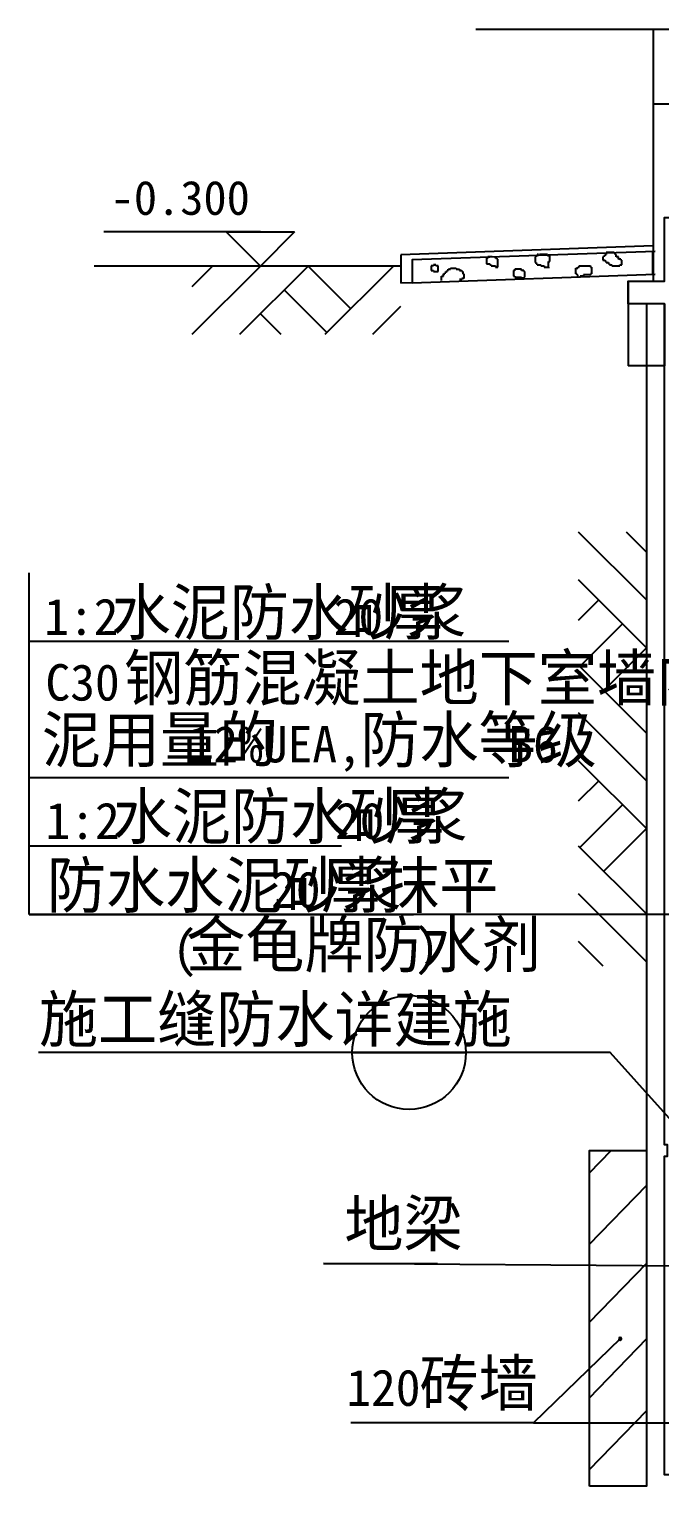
# Model space of a CAD drawing. Header units: metres. Extents: x -24145 to -5637, y -7785 to 13401.
# Drawn here: x -24145 to -18595, y -704 to 12083 of the extents above; entities that cross this region are included whole.
import ezdxf

# ---------------------------------------------------------------- set-up
doc = ezdxf.new("R2010")
doc.units = ezdxf.units.M
doc.layers.add('PUB_DIM', color=3, linetype='Continuous')
doc.dimstyles.get("Standard").update_dxf_attribs({"dimtxt": 2.5, "dimasz": 2.5, "dimexe": 1.25, "dimexo": 0.625, "dimtad": 1, "dimcen": 2.5, "dimazin": 3, "dimtfac": 1, "dimtmove": 0, "dimatfit": 3})

# ---------------------------------------------------------------- blocks, each defined once
blk = doc.blocks.new('_DOT')
blk.add_lwpolyline([(-0.05, 0, 1), (0.05, 0, 1)], format="xyb", close=True)
blk = doc.blocks.new('_INDEX')
blk.add_line((-0.5, 0), (0.5, 0))
blk.add_circle((0, 0), 0.5)
blk = doc.blocks.new('*D3')
for p, q in [((-18873.63, 9666.56), (-18873.63, 9121.5)), ((-18553.63, 9666.56), (-18553.63, 9121.5)), ((-18714.63, 9121.5), (-18873.88, 9121.5)), ((-18553.38, 9121.5), (-18712.63, 9121.5))]:
    blk.add_line(p, q)
at = {"layer": 'Defpoints'}
for p in [(-18873.63, 9666.56), (-18553.63, 9666.56), (-18553.63, 9121.5)]:
    blk.add_point(p, dxfattribs=at)
at = {"layer": 'PUB_DIM', "insert": (-18713.63, 9121.5), "char_height": 1, "attachment_point": 5}
blk.add_mtext('60', dxfattribs=at)
blk = doc.blocks.new('*D7')
for p, q in [((-18873.59, 9867), (-18873.59, 9327.44)), ((-18873.59, 9667), (-18873.59, 9327.44)), ((-18873.84, 9327.44), (-18874.09, 9327.44)), ((-18873.59, 9327.44), (-18873.59, 9327.44)), ((-18873.34, 9327.44), (-18873.09, 9327.44))]:
    blk.add_line(p, q)
at = {"layer": 'Defpoints'}
for p in [(-18873.59, 9867), (-18873.59, 9667), (-18873.59, 9327.44)]:
    blk.add_point(p, dxfattribs=at)
at = {"layer": 'PUB_DIM', "insert": (-18873.59, 9328.565), "char_height": 1, "attachment_point": 5}
blk.add_mtext('40', dxfattribs=at)

msp = doc.modelspace()

# ---------------------------------------------------------------- linework, layer by layer
for p, q in [((-20214.28, 12082.52), (-15723.31, 12082.52)), ((-18653.59, 12082.52), (-18653.59, 9866.56)), ((-18653.59, 11426.66), (-17453.59, 11426.66)), ((-18653.59, 10177.36), (-20873.59, 10099.84)), ((-18998.9, 10119.84), (-19068.38, 10119.84)), ((-19068.38, 10119.84), (-19068.38, 10100)), ((-18998.9, 10109.92), (-18998.9, 10119.84)), ((-18988.97, 10109.92), (-18998.9, 10109.92)), ((-18988.97, 10100), (-18988.97, 10109.92)), ((-20873.59, 9999.84), (-23573.59, 9999.84)), ((-22710.19, 9399.84), (-22110.19, 9999.84)), ((-22710.19, 9819.84), (-22530.19, 9999.84)), ((-22290.19, 9399.84), (-21690.19, 9999.84)), ((-21690.19, 9999.84), (-21315.19, 9624.84)), ((-21540.19, 9399.84), (-20940.19, 9999.84)), ((-20873.59, 10099.84), (-20873.59, 9849.68)), ((-20606.96, 10000.8), (-20606.96, 9961.13)), ((-20587.1, 10000.8), (-20606.96, 10000.8)), ((-20567.25, 10010.72), (-20587.1, 10010.72)), ((-20587.1, 10010.72), (-20587.1, 10000.8)), ((-20567.25, 10000.8), (-20567.25, 10010.72)), ((-20547.4, 10000.8), (-20567.25, 10000.8)), ((-20547.4, 9951.21), (-20547.4, 10000.8)), ((-20438.21, 9980.96), (-20388.58, 9980.96)), ((-20438.21, 9971.04), (-20438.21, 9980.96)), ((-20388.58, 9980.96), (-20388.58, 9971.04)), ((-20120.57, 10070.24), (-20120.57, 10020.64)), ((-20110.64, 10070.24), (-20120.57, 10070.24)), ((-20120.57, 10020.64), (-20090.79, 10020.64)), ((-20110.64, 10080.16), (-20110.64, 10070.24)), ((-20070.94, 10080.16), (-20110.64, 10080.16)), ((-20090.79, 10020.64), (-20090.79, 10010.72)), ((-20090.79, 10010.72), (-20080.86, 10010.72)), ((-20080.86, 10010.72), (-20080.86, 10000.8)), ((-20080.86, 10000.8), (-20041.16, 10000.8)), ((-20041.16, 10070.24), (-20041.16, 10080.16)), ((-20031.23, 10070.24), (-20041.16, 10070.24)), ((-20041.16, 10000.8), (-20041.16, 9990.88)), ((-20041.16, 9990.88), (-20021.31, 9990.88)), ((-20031.23, 10060.32), (-20031.23, 10070.24)), ((-20021.31, 10060.32), (-20031.23, 10060.32)), ((-20021.31, 9990.88), (-20021.31, 10060.32)), ((-19693.74, 10080.16), (-19693.74, 10030.56)), ((-19683.81, 10080.16), (-19693.74, 10080.16)), ((-19693.74, 10030.56), (-19683.81, 10030.56)), ((-19683.81, 10090.08), (-19683.81, 10080.16)), ((-19673.89, 10090.08), (-19683.81, 10090.08)), ((-19683.81, 10030.56), (-19683.81, 10020.64)), ((-19683.81, 10020.64), (-19673.89, 10020.64)), ((-19673.89, 10100), (-19673.89, 10090.08)), ((-19663.96, 10100), (-19673.89, 10100)), ((-19673.89, 10020.64), (-19673.89, 10010.72)), ((-19673.89, 10010.72), (-19644.11, 10010.72)), ((-19584.55, 10100), (-19654.03, 10100)), ((-19644.11, 10010.72), (-19644.11, 10000.8)), ((-19644.11, 10000.8), (-19614.33, 10000.8)), ((-19614.33, 10000.8), (-19614.33, 9990.88)), ((-19614.33, 9990.88), (-19574.62, 9990.88)), ((-19584.55, 10090.08), (-19584.55, 10100)), ((-19564.7, 10090.08), (-19584.55, 10090.08)), ((-19574.62, 10040.48), (-19564.7, 10040.48)), ((-19574.62, 9980.96), (-19574.62, 10040.48)), ((-19574.62, 9990.88), (-19574.62, 9980.96)), ((-19564.7, 10040.48), (-19564.7, 10090.08)), ((-19336.39, 9980.96), (-19316.54, 9980.96)), ((-19336.39, 9931.37), (-19336.39, 9980.96)), ((-19316.54, 9990.88), (-19306.61, 9990.88)), ((-19316.54, 9980.96), (-19316.54, 9990.88)), ((-19306.61, 10000.8), (-19207.35, 10000.8)), ((-19306.61, 9990.88), (-19306.61, 10000.8)), ((-19207.35, 10000.8), (-19207.35, 9990.88)), ((-19207.35, 9990.88), (-19197.43, 9990.88)), ((-19197.43, 9990.88), (-19197.43, 9931.37)), ((-19098.16, 10080.16), (-19098.16, 10050.4)), ((-19088.24, 10080.16), (-19098.16, 10080.16)), ((-19098.16, 10050.4), (-19078.31, 10050.4)), ((-19088.24, 10090.08), (-19088.24, 10080.16)), ((-19078.31, 10090.08), (-19088.24, 10090.08)), ((-19078.31, 10100), (-19078.31, 10090.08)), ((-19068.38, 10100), (-19078.31, 10100)), ((-19078.31, 10050.4), (-19078.31, 10040.48)), ((-19078.31, 10040.48), (-19068.38, 10040.48)), ((-19068.38, 10040.48), (-19068.38, 10030.56)), ((-19068.38, 10030.56), (-19048.53, 10030.56)), ((-19048.53, 10030.56), (-19048.53, 10020.64)), ((-19048.53, 10020.64), (-19038.61, 10020.64)), ((-19038.61, 10020.64), (-19038.61, 10010.72)), ((-19038.61, 10010.72), (-19018.75, 10010.72)), ((-19018.75, 10010.72), (-19018.75, 10000.8)), ((-19018.75, 10000.8), (-18949.27, 10000.8)), ((-18979.05, 10100), (-18988.97, 10100)), ((-18979.05, 10080.16), (-18979.05, 10100)), ((-18959.2, 10080.16), (-18979.05, 10080.16)), ((-18959.2, 10060.32), (-18959.2, 10080.16)), ((-18939.34, 10060.32), (-18959.2, 10060.32)), ((-18949.27, 10010.72), (-18929.42, 10010.72)), ((-18949.27, 10000.8), (-18949.27, 10010.72)), ((-18939.34, 10050.4), (-18939.34, 10060.32)), ((-18929.42, 10050.4), (-18939.34, 10050.4)), ((-18929.42, 10010.72), (-18929.42, 10050.4)), ((-20773.59, 9853.18), (-20873.59, 9849.68)), ((-20606.96, 9961.13), (-20587.1, 9961.13)), ((-20587.1, 9961.13), (-20587.1, 9951.21)), ((-20587.1, 9951.21), (-20547.4, 9951.21)), ((-20517.62, 9911.53), (-20497.77, 9911.53)), ((-20517.62, 9871.85), (-20517.62, 9911.53)), ((-20497.77, 9931.37), (-20487.84, 9931.37)), ((-20497.77, 9911.53), (-20497.77, 9931.37)), ((-20487.84, 9941.29), (-20477.91, 9941.29)), ((-20487.84, 9931.37), (-20487.84, 9941.29)), ((-20477.91, 9951.21), (-20467.99, 9951.21)), ((-20477.91, 9941.29), (-20477.91, 9951.21)), ((-20467.99, 9961.13), (-20458.06, 9961.13)), ((-20467.99, 9951.21), (-20467.99, 9961.13)), ((-20458.06, 9971.04), (-20438.21, 9971.04)), ((-20458.06, 9961.13), (-20458.06, 9971.04)), ((-20388.58, 9971.04), (-20358.8, 9971.04)), ((-20358.8, 9971.04), (-20358.8, 9961.13)), ((-20358.8, 9961.13), (-20338.95, 9961.13)), ((-20338.95, 9881.77), (-20358.8, 9881.77)), ((-20338.95, 9961.13), (-20338.95, 9951.21)), ((-20338.95, 9951.21), (-20329.02, 9951.21)), ((-20338.95, 9891.69), (-20338.95, 9881.77)), ((-20319.09, 9891.69), (-20338.95, 9891.69)), ((-20329.02, 9951.21), (-20329.02, 9931.37)), ((-20329.02, 9931.37), (-20319.09, 9931.37)), ((-20319.09, 9931.37), (-20319.09, 9891.69)), ((-19882.34, 9961.13), (-19882.34, 9911.53)), ((-19872.41, 9961.13), (-19882.34, 9961.13)), ((-19882.34, 9911.53), (-19872.41, 9911.53)), ((-19872.41, 9971.04), (-19872.41, 9961.13)), ((-19832.71, 9971.04), (-19872.41, 9971.04)), ((-19872.41, 9911.53), (-19872.41, 9901.61)), ((-19872.41, 9901.61), (-19812.85, 9901.61)), ((-19812.85, 9971.04), (-19832.71, 9971.04)), ((-19812.85, 9961.13), (-19812.85, 9971.04)), ((-19793, 9961.13), (-19812.85, 9961.13)), ((-19812.85, 9901.61), (-19812.85, 9891.69)), ((-19812.85, 9891.69), (-19793, 9891.69)), ((-19793, 9951.21), (-19793, 9961.13)), ((-19783.08, 9951.21), (-19793, 9951.21)), ((-19793, 9901.61), (-19783.08, 9901.61)), ((-19793, 9891.69), (-19793, 9901.61)), ((-19783.08, 9901.61), (-19783.08, 9951.21)), ((-19326.47, 9931.37), (-19336.39, 9931.37)), ((-19326.47, 9921.45), (-19326.47, 9931.37)), ((-19316.54, 9921.45), (-19326.47, 9921.45)), ((-19316.54, 9911.53), (-19316.54, 9921.45)), ((-19296.69, 9911.53), (-19296.69, 9904.75)), ((-19266.91, 9911.53), (-19296.69, 9911.53)), ((-19266.91, 9921.45), (-19266.91, 9911.53)), ((-19207.35, 9921.45), (-19266.91, 9921.45)), ((-19207.35, 9931.37), (-19207.35, 9921.45)), ((-19197.43, 9931.37), (-19207.35, 9931.37)), ((-21900.19, 9789.84), (-21525.19, 9414.84)), ((-21120.19, 9399.84), (-20873.59, 9646.44)), ((-18713.59, 9666.56), (-18713.59, 2224.9)), ((-22110.19, 9579.84), (-21930.19, 9399.84)), ((-19313.59, 7665.23), (-18713.59, 7065.23)), ((-18893.59, 7665.23), (-18713.59, 7485.23)), ((-24145.39, 4301.38), (-24145.39, 7303.18)), ((-19313.59, 7245.23), (-18713.59, 6645.23)), ((-19133.59, 7065.23), (-19313.59, 6885.23)), ((-18923.59, 6855.23), (-19298.59, 6480.23)), ((-24145.39, 6703.18), (-19923.12, 6703.18)), ((-18713.59, 6645.23), (-19088.59, 6270.23)), ((-19313.59, 6495.23), (-18713.59, 5895.23)), ((-19313.59, 6075.23), (-18713.59, 5475.23)), ((-19313.59, 5655.23), (-18713.59, 5055.23)), ((-24145.39, 5503.18), (-19923.12, 5503.18)), ((-19133.59, 5475.23), (-19313.59, 5295.23)), ((-18923.59, 5265.23), (-19298.59, 4890.23)), ((-18713.59, 5055.23), (-19088.59, 4680.23)), ((-24145.39, 4903.18), (-21397.98, 4903.18)), ((-19313.59, 4905.23), (-18713.59, 4305.23)), ((-19313.59, 4485.23), (-18713.59, 3885.23)), ((-24145.39, 4301.38), (-20764.04, 4301.38)), ((-17353.59, 4301.38), (-24145.39, 4301.38)), ((-19313.59, 4065.23), (-19096.41, 3848.05)), ((-18224.87, 2187.52), (-19032.21, 3087.42)), ((-19213.59, 2028.36), (-19023.06, 2224.9)), ((-18713.59, 2224.9), (-18707.29, 2224.9)), ((-19218.77, 1398.68), (-18711.78, 1921.67)), ((-18354.17, 1208.89), (-21553.87, 1233.49)), ((-21553.87, 1233.49), (-20551.67, 1233.49)), ((-19218.77, 713.58), (-18711.78, 1236.57)), ((-18944.89, 569.38), (-19707.89, -168.52)), ((-19218.77, 49.88), (-18711.78, 572.87)), ((-19218.77, -581.7), (-18711.78, -58.71)), ((-19707.89, -168.52), (-21314.58, -168.52)), ((-19218.77, -581.7), (-19218.77, -581.7))]:
    msp.add_line(p, q)
for points in [[(-12153.59, 676.66), (-14403.59, 676.66), (-14403.59, 176.66), (-16552.1, 176.66), (-16552.1, -623.34), (-18553.59, -623.34), (-18553.59, 2176.66), (-18528.59, 2176.66), (-18528.59, 2276.66), (-18553.59, 2276.66), (-18553.59, 9666.56), (-18873.59, 9666.56), (-18873.59, 9866.56), (-18553.59, 9866.56), (-18553.59, 10426.66), (-12153.59, 10426.66)], [(-18636.56, 10127.92), (-20773.59, 10053.3), (-20773.59, 9853.18), (-18636.56, 9927.8)], [(-18661.24, 10129.7), (-18661.24, 9926.2)]]:
    msp.add_lwpolyline(points)
msp.add_lwpolyline([(-19213.59, -723.34), (-19213.59, 2224.9), (-18713.59, 2224.9), (-18713.59, -723.34)], close=True)
at = {"layer": 'PUB_DIM'}
for p, q in [((-22110.19, 10299.84), (-23487.34, 10299.84)), ((-22410.19, 10299.84), (-21810.19, 10299.84)), ((-22110.19, 9999.84), (-22410.19, 10299.84)), ((-21810.19, 10299.84), (-22110.19, 9999.84)), ((-19032.21, 3087.42), (-24062.57, 3087.42)), ((-19707.89, -168.52), (-16188.22, -168.52))]:
    msp.add_line(p, q, dxfattribs=at)

# ---------------------------------------------------------------- block references
at = {"xscale": 250, "yscale": 250, "zscale": 250}
msp.add_blockref('_DOT', (-18944.89, 569.38), dxfattribs=at)
at = {"layer": 'PUB_DIM', "xscale": 1000, "yscale": 1000, "zscale": 1000}
msp.add_blockref('_INDEX', (-20802.15, 3087.42), dxfattribs=at)

# ---------------------------------------------------------------- texts
for s, height, p in [('水泥防水砂浆', 400, (-23419.16, 6758)), ('厚', 400, (-21023.84, 6758)), ('1:2', 320, (-24012.02, 6758)), ('20', 320, (-21464.96, 6758)), ('钢筋混凝土地下室墙内掺水', 400, (-23308.92, 6180.57)), ('C30', 320, (-24001, 6180.57)), ('泥用量的', 400, (-24033.21, 5637.56)), ('防水等级', 400, (-21230.73, 5637.56)), ('12%UEA,', 320, (-22741.69, 5637.56)), ('B6', 320, (-19929.13, 5637.56)), ('水泥防水砂浆', 400, (-23408.15, 4964.23)), ('厚', 400, (-21012.83, 4964.23)), ('1:2', 320, (-24001, 4964.23)), ('20', 320, (-21453.95, 4964.23)), ('防水水泥砂浆', 400, (-23988.05, 4358.85)), ('厚抹平', 400, (-21576.57, 4358.85)), ('20', 320, (-22016.21, 4358.85)), ('金龟牌防水剂', 400, (-22762.95, 3836.13)), ('(', 320, (-22884.12, 3836.13)), (')', 320, (-20755.12, 3851.84)), ('施工缝防水详建施', 400, (-24058.19, 3180.51)), ('地梁', 400, (-21371.51, 1383.49)), ('砖墙', 400, (-20710.79, -18.52)), ('120', 320, (-21354.52, -18.52))]:
    msp.add_text(s, height=height).set_placement(p)
at = {"layer": 'PUB_DIM'}
msp.add_text('-0.300', height=300, dxfattribs=at).set_placement((-23427.34, 10449.84))

# ---------------------------------------------------------------- dimensions: what is measured, and where the dimension line sits
for base, p1, p2, text, picture, middle in [((-18873.59, 9327.44), (-18873.59, 9667), (-18873.59, 9867), '40', '*D7', (-18873.59, 9328.565)), ((-18553.63, 9121.5), (-18553.63, 9666.56), (-18873.63, 9666.56), '60', '*D3', (-18713.63, 9121.5))]:
    dim = msp.add_linear_dim(base=base, p1=p1, p2=p2, text=text, dimstyle='Standard', dxfattribs=at)
    dim.commit()
    dim.dimension.update_dxf_attribs({"geometry": picture, "text_midpoint": middle})

doc.saveas('drawing.dxf')
